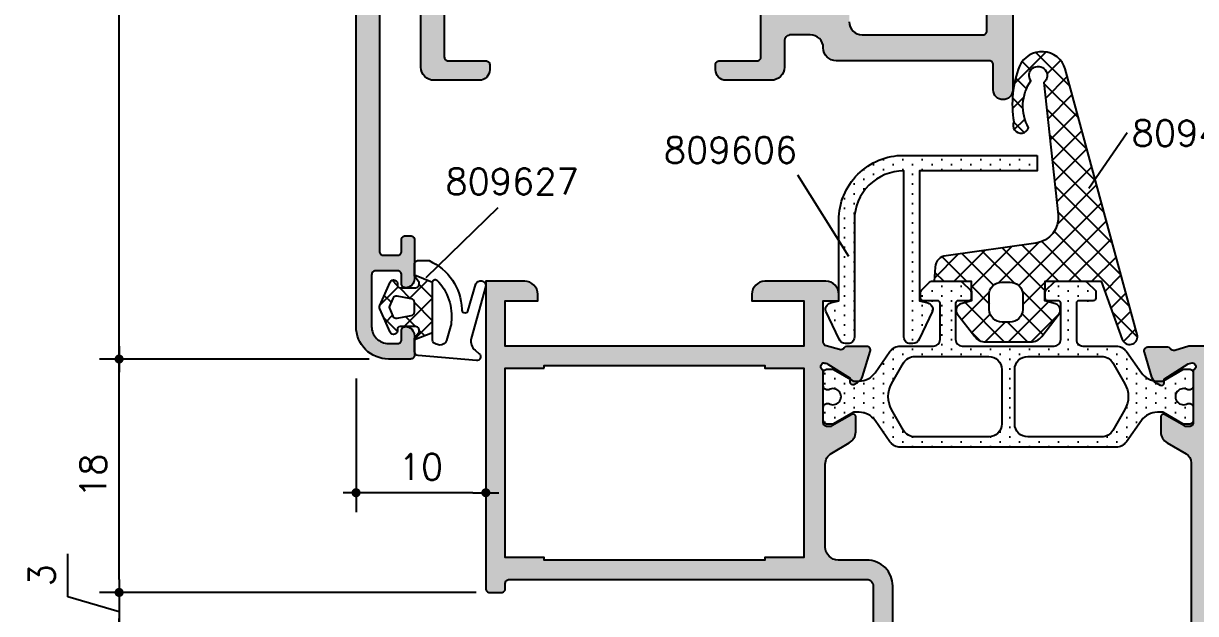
# Model space of a CAD drawing. Extents: x 0 to 4131, y -1600 to 527.
# Drawn here: x 761 to 851.3, y -519.4 to -473.9 of the extents above; entities that cross this region are included whole.
import ezdxf

# ---------------------------------------------------------------- set-up
doc = ezdxf.new("R2010")
doc.units = 0
doc.header["$LTSCALE"] = 7.5
doc.header["$MEASUREMENT"] = 0
doc.layers.get('0').update_dxf_attribs({"linetype": 'CONTINUOUS'})
doc.layers.get('DEFPOINTS').update_dxf_attribs({"linetype": 'CONTINUOUS'})
for name, color, linetype in [('FILL', 8, 'CONTINUOUS'), ('GOMMA', 3, 'CONTINUOUS'), ('GROSSA', 4, 'CONTINUOUS'), ('QUOTE', 254, 'CONTINUOUS')]:
    doc.layers.add(name, color=color, linetype=linetype)
doc.styles.get("Standard").update_dxf_attribs({"font": 'romans.shx'})
doc.dimstyles.new('SCALA_1-1$0', dxfattribs={"dimtxt": 2, "dimasz": 1, "dimexe": 1.5, "dimexo": 1.5, "dimgap": 1, "dimtad": 3, "dimdsep": 46, "dimtxsty": 'Standard', "dimblk1": 'PUNTO', "dimblk2": 'PUNTO', "dimsah": 1, "dimcen": 0.09, "dimclrt": 2, "dimadec": 0, "dimazin": 0, "dimtfac": 0.7, "dimtmove": 0, "dimatfit": 3, "dimldrblk": 'PUNTO', "dimfxl": 1, "dimtolj": 2, "dimarcsym": 0})
pattern_1 = [(45, (690, -640), (-0.8838835, 0.8838835), []), (135, (690, -640), (-0.8838835, -0.8838835), [])]
pattern_2 = [(90, (690, -640), (-0.75, 0.375), [0, -0.75])]

# ---------------------------------------------------------------- blocks, each defined once
blk = doc.blocks.new('PUNTO')
blk.add_line((-1, 0), (1, 0))
at = {"const_width": 0.35}
blk.add_lwpolyline([(-0.175, 0, 1), (0.175, 0, 1)], format="xyb", close=True, dxfattribs=at)
blk = doc.blocks.new('*D310')
at = {"layer": 'DEFPOINTS', "color": 0, "transparency": 16777216}
for p in [(797.371, -517.751), (768.366, -520.751), (768.366, -520.751)]:
    blk.add_point(p, dxfattribs=at)
at = {"layer": 'QUOTE', "color": 0, "lineweight": -2, "transparency": 16777216}
for p, q in [((764.417, -518.095), (764.417, -514.762)), ((768.366, -516.751), (768.366, -515.751)), ((768.366, -519.251), (764.417, -518.095)), ((795.871, -517.751), (766.866, -517.751)), ((768.366, -517.751), (768.366, -520.751)), ((768.366, -517.751), (768.366, -520.751)), ((768.366, -521.751), (768.366, -522.751))]:
    blk.add_line(p, q, dxfattribs=at)
for p, rotation in [((768.366, -517.751), 270), ((768.366, -520.751), 90)]:
    blk.add_blockref('PUNTO', p, dxfattribs=dict(at, rotation=rotation))
at = {"layer": 'QUOTE', "color": 2, "transparency": 16777216, "insert": (762.417, -516.428), "char_height": 2, "attachment_point": 5, "rotation": 90}
blk.add_mtext('\\A2;3', dxfattribs=at)
blk = doc.blocks.new('*D311')
at = {"layer": 'DEFPOINTS', "color": 0, "transparency": 16777216}
for p in [(786.624, -442.751), (751.293, -520.751), (751.293, -520.751)]:
    blk.add_point(p, dxfattribs=at)
at = {"layer": 'QUOTE', "color": 0, "lineweight": -2, "transparency": 16777216}
for p, q in [((785.124, -442.751), (749.793, -442.751)), ((751.293, -443.751), (751.293, -519.751))]:
    blk.add_line(p, q, dxfattribs=at)
for p, rotation in [((751.293, -442.751), 90), ((751.293, -520.751), 270)]:
    blk.add_blockref('PUNTO', p, dxfattribs=dict(at, rotation=rotation))
at = {"layer": 'QUOTE', "color": 2, "transparency": 16777216, "insert": (749.293, -481.751), "char_height": 2, "attachment_point": 5, "rotation": 90}
blk.add_mtext('\\A2;78', dxfattribs=at)
blk = doc.blocks.new('*D312')
at = {"layer": 'DEFPOINTS', "color": 0, "transparency": 16777216}
for p in [(768.366, -499.751), (789.122, -499.751), (796.921, -517.751)]:
    blk.add_point(p, dxfattribs=at)
at = {"layer": 'QUOTE', "color": 0, "lineweight": -2, "transparency": 16777216}
for p, q in [((787.622, -499.751), (766.866, -499.751)), ((768.366, -516.751), (768.366, -500.751)), ((795.421, -517.751), (766.866, -517.751))]:
    blk.add_line(p, q, dxfattribs=at)
for p, rotation in [((768.366, -499.751), 90), ((768.366, -517.751), 270)]:
    blk.add_blockref('PUNTO', p, dxfattribs=dict(at, rotation=rotation))
at = {"layer": 'QUOTE', "color": 2, "transparency": 16777216, "insert": (766.366, -508.751), "char_height": 2, "attachment_point": 5, "rotation": 90}
blk.add_mtext('\\A2;18', dxfattribs=at)
blk = doc.blocks.new('*D313')
at = {"layer": 'DEFPOINTS', "color": 0, "transparency": 16777216}
for p in [(786.622, -499.751), (786.622, -510.06), (796.621, -510.06)]:
    blk.add_point(p, dxfattribs=at)
at = {"layer": 'QUOTE', "color": 0, "lineweight": -2, "transparency": 16777216}
for p, q in [((786.622, -501.251), (786.622, -511.56)), ((795.621, -510.06), (787.622, -510.06))]:
    blk.add_line(p, q, dxfattribs=at)
at = {"layer": 'QUOTE', "color": 0, "lineweight": -2, "transparency": 16777216, "rotation": 180}
blk.add_blockref('PUNTO', (786.622, -510.06), dxfattribs=at)
at = {"layer": 'QUOTE', "color": 0, "lineweight": -2, "transparency": 16777216}
blk.add_blockref('PUNTO', (796.621, -510.06), dxfattribs=at)
at = {"layer": 'QUOTE', "color": 2, "transparency": 16777216, "insert": (791.622, -508.06), "char_height": 2, "attachment_point": 5}
blk.add_mtext('\\A2;10', dxfattribs=at)
blk = doc.blocks.new('*D317')
at = {"layer": 'DEFPOINTS', "color": 0, "transparency": 16777216}
for p in [(768.366, -442.751), (786.624, -442.751), (768.366, -499.751)]:
    blk.add_point(p, dxfattribs=at)
at = {"layer": 'QUOTE', "color": 0, "lineweight": -2, "transparency": 16777216}
for p, q in [((785.124, -442.751), (766.866, -442.751)), ((768.366, -498.751), (768.366, -443.751))]:
    blk.add_line(p, q, dxfattribs=at)
for p, rotation in [((768.366, -442.751), 90), ((768.366, -499.751), 270)]:
    blk.add_blockref('PUNTO', p, dxfattribs=dict(at, rotation=rotation))
at = {"layer": 'QUOTE', "color": 2, "transparency": 16777216, "insert": (766.366, -471.251), "char_height": 2, "attachment_point": 5, "rotation": 90}
blk.add_mtext('\\A2;57', dxfattribs=at)

msp = doc.modelspace()

# ---------------------------------------------------------------- hatches: boundary and pattern name
at = {"layer": 'FILL'}
h = msp.add_hatch(color=253, dxfattribs=at)
edge = h.paths.add_edge_path(flags=16)
edge.add_arc((839.7188, -464.4532), 1, 90, 210, ccw=False)
edge.add_line((839.7188, -463.4532), (841.624, -463.4532))
edge.add_arc((841.624, -464.4532), 1, -30, 90, ccw=False)
edge.add_line((842.4901, -464.9532), (841.7982, -466.1515))
edge.add_arc((842.1446, -466.3515), 0.4, 150, 270)
edge.add_line((842.1446, -466.7515), (843.2216, -466.7515))
edge.add_arc((843.2216, -467.0515), 0.3, 0, 90, ccw=False)
edge.add_line((843.5216, -467.0515), (843.5216, -469.9876))
edge.add_arc((843.2216, -469.9876), 0.3, -90, 0, ccw=False)
edge.add_line((843.2216, -470.2876), (838.1212, -470.2876))
edge.add_arc((838.1212, -469.9876), 0.3, 180, 270, ccw=False)
edge.add_line((837.8212, -469.9876), (837.8212, -467.0515))
edge.add_arc((838.1212, -467.0515), 0.3, 90, 180, ccw=False)
edge.add_line((838.1212, -466.7515), (839.1982, -466.7515))
edge.add_arc((839.1982, -466.3515), 0.4, 270, 390)
edge.add_line((839.5446, -466.1515), (838.8528, -464.9532))
edge = h.paths.add_edge_path()
edge.add_line((837.2214, -472.0907), (837.2214, -478.9976))
edge.add_arc((836.4714, -478.9976), 0.75, -180, 0, ccw=False)
edge.add_line((835.7214, -478.9976), (835.7214, -477.0507))
edge.add_arc((835.4214, -477.0507), 0.3, 360, 450)
edge.add_line((835.4214, -476.7507), (823.6216, -476.7507))
edge.add_arc((823.6216, -475.7507), 1, 180, 270, ccw=False)
edge.add_arc((821.6216, -475.7507), 1, 0, 90)
edge.add_line((821.6216, -474.7507), (820.1216, -474.7507))
edge.add_arc((820.1216, -475.2507), 0.5, 90, 180)
edge.add_line((819.6216, -475.2507), (819.6216, -477.2507))
edge.add_arc((818.6216, -477.2507), 1, -90, 0, ccw=False)
edge.add_line((818.6216, -478.2507), (815.1216, -478.2507))
edge.add_arc((815.1216, -477.4507), 0.8, 180, 270, ccw=False)
edge.add_line((814.3216, -477.4507), (814.3216, -477.0507))
edge.add_arc((814.6216, -477.0507), 0.3, 90, 180, ccw=False)
edge.add_line((814.6216, -476.7507), (817.5216, -476.7507))
edge.add_arc((817.5216, -476.4507), 0.3, 270, 360)
edge.add_line((817.8216, -476.4507), (817.8216, -472.0507))
edge.add_arc((817.5216, -472.0507), 0.3, 0, 90)
edge.add_line((817.5216, -471.7507), (814.6216, -471.7507))
edge.add_arc((814.6216, -471.4507), 0.3, 180, 270, ccw=False)
edge.add_line((814.3216, -471.4507), (814.3216, -471.0507))
edge.add_arc((814.0216, -471.0507), 0.3, 0, 90)
edge.add_line((814.0216, -470.7507), (797.2216, -470.7507))
edge.add_arc((797.2216, -471.0507), 0.3, 90, 180)
edge.add_line((796.9216, -471.0507), (796.9216, -471.4507))
edge.add_arc((796.6216, -471.4507), 0.3, -90, 0, ccw=False)
edge.add_line((796.6216, -471.7507), (793.7216, -471.7507))
edge.add_arc((793.7216, -472.0507), 0.3, 90, 180)
edge.add_line((793.4216, -472.0507), (793.4216, -476.4507))
edge.add_arc((793.7216, -476.4507), 0.3, 180, 270)
edge.add_line((793.7216, -476.7507), (796.6216, -476.7507))
edge.add_arc((796.6216, -477.0507), 0.3, 0, 90, ccw=False)
edge.add_line((796.9216, -477.0507), (796.9216, -477.4507))
edge.add_arc((796.1216, -477.4507), 0.8, -90, 0, ccw=False)
edge.add_line((796.1216, -478.2507), (792.6216, -478.2507))
edge.add_arc((792.6216, -477.2507), 1, 180, 270, ccw=False)
edge.add_line((791.6216, -477.2507), (791.6216, -472.0507))
edge.add_arc((791.3216, -472.0507), 0.3, 360, 450)
edge.add_line((791.3216, -471.7507), (788.7216, -471.7507))
edge.add_arc((788.7216, -472.0507), 0.3, 90, 180)
edge.add_line((788.4216, -472.0507), (788.4216, -491.4507))
edge.add_arc((788.7216, -491.4507), 0.3, 180, 270)
edge.add_line((788.7216, -491.7507), (789.8216, -491.7507))
edge.add_arc((789.8216, -491.4507), 0.3, 270, 360)
edge.add_line((790.1216, -491.4507), (790.1216, -490.5507))
edge.add_arc((790.4216, -490.5507), 0.3, 90, 180, ccw=False)
edge.add_line((790.4216, -490.2507), (790.8216, -490.2507))
edge.add_arc((790.8216, -490.5507), 0.3, 0, 90, ccw=False)
edge.add_line((791.1216, -490.5507), (791.1216, -491.7507))
edge.add_line((791.1216, -491.7507), (791.1216, -493.5507))
edge.add_arc((790.4216, -493.5507), 0.7, -90, 0, ccw=False)
edge.add_arc((790.4216, -493.9507), 0.3, 180, 270, ccw=False)
edge.add_line((790.1216, -493.9507), (790.1216, -493.2507))
edge.add_arc((789.8216, -493.2507), 0.3, 360, 450)
edge.add_line((789.8216, -492.9507), (788.1216, -492.9507))
edge.add_arc((788.1216, -493.2507), 0.3, 90, 180)
edge.add_line((787.8216, -493.2507), (787.8216, -497.2507))
edge.add_arc((789.1216, -497.2507), 1.3, 180, 270)
edge.add_line((789.1216, -498.5507), (789.8216, -498.5507))
edge.add_arc((789.8216, -498.2507), 0.3, 270, 360)
edge.add_line((790.1216, -498.2507), (790.1216, -497.5507))
edge.add_arc((790.4216, -497.5507), 0.3, 90, 180, ccw=False)
edge.add_arc((790.4216, -497.9507), 0.7, 0, 90, ccw=False)
edge.add_line((791.1216, -497.9507), (791.1216, -499.4507))
edge.add_arc((790.8216, -499.4507), 0.3, -90, 0, ccw=False)
edge.add_line((790.8216, -499.7507), (789.1216, -499.7507))
edge.add_arc((789.1216, -497.2507), 2.5, 180, 270, ccw=False)
edge.add_line((786.6216, -497.2507), (786.6216, -450.7507))
edge.add_arc((794.6216, -450.7507), 8, 90, 180, ccw=False)
edge.add_line((794.6216, -442.7507), (820.467, -442.7507))
edge.add_arc((820.467, -443.0507), 0.3, 0, 90, ccw=False)
edge.add_line((820.767, -443.0507), (820.767, -443.9507))
edge.add_arc((821.067, -443.9507), 0.3, 180, 270)
edge.add_line((821.067, -444.2507), (822.9216, -444.2507))
edge.add_arc((822.9216, -444.7507), 0.5, 0, 90, ccw=False)
edge.add_line((823.4216, -444.7507), (823.4216, -446.4507))
edge.add_arc((823.1216, -446.4507), 0.3, -90, 0, ccw=False)
edge.add_line((823.1216, -446.7507), (821.9216, -446.7507))
edge.add_arc((821.9216, -447.0507), 0.3, 90, 180)
edge.add_line((821.6216, -447.0507), (821.6216, -447.7473))
edge.add_line((821.6216, -447.7473), (824.5939, -454.1724))
edge.add_arc((824.3216, -454.2984), 0.3, 0, 24.825215, ccw=False)
edge.add_line((824.6216, -454.2984), (824.6216, -473.7507))
edge.add_arc((825.6216, -473.7507), 1, 180, 270)
edge.add_line((825.6216, -474.7507), (834.9214, -474.7507))
edge.add_arc((834.9214, -474.4507), 0.3, 270, 360)
edge.add_line((835.2214, -474.4507), (835.2214, -471.5664))
edge.add_arc((835.5214, -471.5664), 0.3, 138.654278, 180, ccw=False)
edge.add_line((835.2962, -471.3682), (836.4167, -469.4881))
edge.add_line((836.4167, -469.4881), (836.4167, -459.4919))
edge.add_arc((836.9167, -459.4919), 0.5, 90, 180, ccw=False)
edge.add_line((836.9167, -458.9919), (838.2212, -458.9919))
edge.add_arc((838.2212, -459.6919), 0.7, 0, 90, ccw=False)
edge.add_arc((838.6212, -459.6919), 0.3, -90, 0, ccw=False)
edge.add_line((838.6212, -459.9919), (838.2212, -459.9919))
edge.add_arc((838.2212, -460.2919), 0.3, 90, 180)
edge.add_line((837.9212, -460.2919), (837.9212, -461.5963))
edge.add_arc((838.4212, -461.5963), 0.5, 180, 270)
edge.add_line((838.4212, -462.0963), (842.9216, -462.0963))
edge.add_arc((842.9216, -461.5963), 0.5, 270, 360)
edge.add_line((843.4216, -461.5963), (843.4216, -460.2919))
edge.add_arc((843.1216, -460.2919), 0.3, 360, 450)
edge.add_line((843.1216, -459.9919), (842.7242, -459.9919))
edge.add_arc((842.7242, -459.6919), 0.3, 180, 270, ccw=False)
edge.add_arc((843.1242, -459.6919), 0.7, 90, 180, ccw=False)
edge.add_line((843.1242, -458.9919), (844.4216, -458.9919))
edge.add_arc((844.4216, -459.4919), 0.5, 0, 90, ccw=False)
edge.add_line((844.9216, -459.4919), (844.9216, -472.4907))
edge.add_arc((844.6216, -472.4907), 0.3, -90, 0, ccw=False)
edge.add_line((844.6216, -472.7907), (844.2216, -472.7907))
edge.add_arc((844.2216, -472.4907), 0.3, 180, 270, ccw=False)
edge.add_line((843.9216, -472.4907), (843.9216, -472.0907))
edge.add_arc((843.6216, -472.0907), 0.3, 360, 450)
edge.add_line((843.6216, -471.7907), (840.9698, -471.7907))
edge.add_line((840.9698, -471.7907), (840.6714, -471.4907))
edge.add_line((840.6714, -471.4907), (840.373, -471.7907))
edge.add_line((840.373, -471.7907), (837.5214, -471.7907))
edge.add_arc((837.5214, -472.0907), 0.3, 90, 180)
edge = h.paths.add_edge_path(flags=16)
edge.add_arc((788.7216, -452.5507), 0.3, 180, 270, ccw=False)
edge.add_line((788.4216, -452.5507), (788.4216, -450.7507))
edge.add_arc((794.6216, -450.7507), 6.2, 90, 180, ccw=False)
edge.add_line((794.6216, -444.5507), (818.667, -444.5507))
edge.add_arc((818.667, -444.8507), 0.3, 0, 90, ccw=False)
edge.add_line((818.967, -444.8507), (818.967, -446.2299))
edge.add_arc((819.267, -446.2299), 0.3, 180, 204.825215)
edge.add_line((818.9947, -446.3559), (821.8022, -452.4248))
edge.add_arc((821.5299, -452.5507), 0.3, -90, 24.825215, ccw=False)
edge.add_line((821.5299, -452.8507), (820.6216, -452.8507))
edge.add_arc((820.6216, -453.1507), 0.3, 90, 180)
edge.add_line((820.3216, -453.1507), (820.3216, -454.0507))
edge.add_arc((820.6216, -454.0507), 0.3, 180, 270)
edge.add_line((820.6216, -454.3507), (822.5216, -454.3507))
edge.add_arc((822.5216, -454.6507), 0.3, 0, 90, ccw=False)
edge.add_line((822.8216, -454.6507), (822.8216, -471.2507))
edge.add_arc((821.8216, -471.2507), 1, -90, 0, ccw=False)
edge.add_line((821.8216, -472.2507), (820.3216, -472.2507))
edge.add_arc((820.3216, -471.7507), 0.5, 180, 270, ccw=False)
edge.add_line((819.8216, -471.7507), (819.8216, -470.4507))
edge.add_arc((819.3216, -470.4507), 0.5, 360, 450)
edge.add_line((819.3216, -469.9507), (817.5722, -469.9507))
edge.add_arc((817.5722, -469.6507), 0.3, 210, 270, ccw=False)
edge.add_line((817.3124, -469.8007), (816.9082, -469.1007))
edge.add_arc((816.6484, -469.2507), 0.3, 30, 90)
edge.add_line((816.6484, -468.9507), (795.5948, -468.9507))
edge.add_arc((795.5948, -469.2507), 0.3, 90, 150)
edge.add_line((795.335, -469.1007), (794.9309, -469.8007))
edge.add_arc((794.6711, -469.6507), 0.3, 270, 330, ccw=False)
edge.add_line((794.6711, -469.9507), (790.6725, -469.9507))
edge.add_arc((790.6725, -469.6507), 0.3, 210, 270, ccw=False)
edge.add_line((790.4127, -469.8007), (790.0085, -469.1007))
edge.add_arc((789.7487, -469.2507), 0.3, 30, 90)
edge.add_line((789.7487, -468.9507), (788.7216, -468.9507))
edge.add_arc((788.7216, -468.6507), 0.3, 180, 270, ccw=False)
edge.add_line((788.4216, -468.6507), (788.4216, -454.6507))
edge.add_arc((788.7216, -454.6507), 0.3, 90, 180, ccw=False)
edge.add_line((788.7216, -454.3507), (790.6216, -454.3507))
edge.add_arc((790.6216, -454.0507), 0.3, 270, 360)
edge.add_line((790.9216, -454.0507), (790.9216, -453.1507))
edge.add_arc((790.6216, -453.1507), 0.3, 0, 90)
edge.add_line((790.6216, -452.8507), (788.7216, -452.8507))
h = msp.add_hatch(color=253, dxfattribs=at)
h.paths.add_polyline_path([(863.1216, -469.0507, 0.4142136), (862.8216, -468.7507), (858.9216, -468.7507, 0.4142136), (858.6216, -469.0507), (858.6216, -470.5507, 0.4142136), (859.3216, -471.2507, 0.4142136), (859.6216, -470.9507), (859.6216, -470.2507, -0.4142136), (859.9216, -469.9507), (861.1216, -469.9507, -0.4142136), (861.8216, -470.6507), (861.8216, -476.8507, -0.4142136), (861.1216, -477.5507), (859.9216, -477.5507, -0.4142136), (859.6216, -477.2507), (859.6216, -476.5507, 0.4142136), (859.3216, -476.2507, 0.4142136), (858.6216, -476.9507), (858.6216, -479.9507, 0.4142136), (858.9216, -480.2507), (859.3216, -480.2507, 0.4142136), (859.6216, -479.9507), (859.6216, -479.0507, -0.4142136), (859.9216, -478.7507), (861.3216, -478.7507, -0.4142136), (861.6216, -479.0507), (861.6216, -492.2507), (861.367, -497.7966, -0.4008391), (860.3681, -498.7507), (859.6219, -498.7507), (859.6219, -500.1507), (861.3216, -500.1507, -0.4142136), (861.6216, -500.4507), (861.6216, -513.5507, -0.4142136), (861.3216, -513.8507), (859.6219, -513.8507), (859.6219, -515.2507), (861.3216, -515.2507, -0.4142136), (861.6216, -515.5507), (861.6216, -517.4507, 0.4142136), (861.9216, -517.7507), (862.8216, -517.7507, 0.4142136), (863.1216, -517.4507)])
h.paths.add_polyline_path([(854.6219, -498.7507), (850.7848, -498.7507), (849.6979, -499.083, -0.352985), (849.3484, -498.9426, 0.271549), (849.1739, -498.8403), (847.6241, -498.8403, 0.5040415), (847.3372, -499.228), (847.9223, -501.142, 0.1989124), (848.3118, -501.6144), (848.5918, -501.7633, 0.5773503), (848.8856, -501.5797), (848.8755, -501.2912), (850.7474, -500.1215), (851.0343, -500.0338, -0.8247583), (851.1214, -500.6164), (851.1214, -504.6507, -0.4142136), (850.8214, -504.9507), (850.6018, -504.9507, -0.1316525), (850.4518, -504.9105), (848.9214, -504.0269, 0.5773503), (848.6214, -504.2002), (848.6214, -505.3549, 0.2679492), (849.1214, -506.2209), (850.5711, -507.0579, -0.2679492), (850.9711, -507.7507), (850.9711, -524.2598, -0.2679492), (850.4711, -525.1258), (848.4711, -526.2805, 0.2679492), (847.9711, -527.1466), (847.9711, -528.3013, 0.5773503), (848.2711, -528.4745), (849.8015, -527.5909, -0.1316525), (849.9515, -527.5507), (850.1711, -527.5507, -0.4142136), (850.4711, -527.8507), (850.4711, -531.885, -0.7071068), (850.4711, -532.4507), (850.4328, -532.4507, -0.1423287), (850.1113, -532.3573), (848.4032, -531.2732), (848.4153, -530.9848, 0.5773503), (848.1229, -530.7992), (847.8418, -530.9461, 0.1989124), (847.449, -531.4158), (846.847, -533.3365, 0.5062416), (847.1333, -533.7262), (848.6872, -533.7262, 0.2677884), (848.8597, -533.6251, -0.352985), (849.2101, -533.4872), (850.2099, -533.7507), (851.9711, -533.7507, 0.4142136), (852.4711, -533.2507), (852.4711, -515.7507, -0.4142136), (852.9711, -515.2507), (854.6219, -515.2507), (854.6219, -513.8507), (852.9221, -513.8507, -0.4142136), (852.6221, -513.5507), (852.6221, -500.4507, -0.4142136), (852.9221, -500.1507), (854.6219, -500.1507)])
h.paths.add_polyline_path([(826.2455, -499.1649, 0.5062416), (825.9592, -498.7752), (824.4053, -498.7752, 0.2677884), (824.2328, -498.8763, -0.352985), (823.8824, -499.0142), (822.8449, -498.7408, -0.3405911), (822.6214, -498.4507), (822.6214, -495.2507), (823.8214, -495.2507), (823.8214, -494.7507, 0.4142136), (822.8214, -493.7507), (818.1214, -493.7507, 0.4142136), (817.1214, -494.7507), (817.1214, -495.2507), (821.1214, -495.2507), (821.1214, -498.7507), (798.1214, -498.7507), (798.1214, -495.2507), (800.6214, -495.2507), (800.6214, -494.7507, 0.4142136), (799.6214, -493.7507), (796.6214, -493.7507), (796.6214, -517.4507, 0.4142136), (796.9214, -517.7507), (797.8214, -517.7507, 0.4142136), (798.1214, -517.4507), (798.1214, -517.0507, -0.4142136), (798.4214, -516.7507), (825.9711, -516.7507, -0.4142136), (826.4711, -517.2507), (826.4711, -533.2507, 0.4142136), (826.9711, -533.7507), (828.7323, -533.7507), (829.7321, -533.4872, -0.352985), (830.0826, -533.6251, 0.2677884), (830.255, -533.7262), (831.8089, -533.7262, 0.5062416), (832.0952, -533.3365), (831.4932, -531.4158, 0.1989124), (831.1005, -530.9461), (830.8194, -530.7992, 0.5773503), (830.5269, -530.9848), (830.539, -531.2732), (828.8309, -532.3573, -0.1423287), (828.5094, -532.4507), (828.4711, -532.4507, -0.7071068), (828.4711, -531.885), (828.4711, -527.8507, -0.4142136), (828.7711, -527.5507), (828.9907, -527.5507, -0.1316525), (829.1407, -527.5909), (830.6711, -528.4745, 0.5773503), (830.9711, -528.3013), (830.9711, -527.1466, 0.2679492), (830.4711, -526.2805), (828.4711, -525.1258, -0.2679492), (827.9711, -524.2598), (827.9711, -517.2507, 0.4142136), (825.9711, -515.2507), (823.7716, -515.2507, -0.4142136), (822.7716, -514.2507), (822.7716, -507.8662, -0.2679492), (823.2716, -507.0002), (824.6214, -506.2209, 0.2679492), (825.1214, -505.3549), (825.1214, -504.2002, 0.5773503), (824.8214, -504.0269), (823.291, -504.9105, -0.1316525), (823.141, -504.9507), (822.9214, -504.9507, -0.4142136), (822.6214, -504.6507), (822.6214, -500.6164, -0.7071068), (822.6214, -500.0507), (822.6597, -500.0507, -0.1423287), (822.9812, -500.1441), (824.6893, -501.2282), (824.6772, -501.5166, 0.5773503), (824.9697, -501.7022), (825.2507, -501.5553, 0.1989124), (825.6435, -501.0856)])
h.paths.add_polyline_path([(821.1214, -500.4507), (821.1214, -515.0507), (818.1214, -515.0507), (818.1214, -515.2507), (801.1214, -515.2507), (801.1214, -515.0507), (798.1214, -515.0507), (798.1214, -500.4507), (801.1214, -500.4507), (801.1214, -500.2507), (818.1214, -500.2507), (818.1214, -500.4507)], flags=16)
h = msp.add_hatch(dxfattribs=at)
h.set_pattern_fill('ANSI37', color=137, scale=10, style=0)
h.set_pattern_definition(pattern_1)
h.paths.add_polyline_path([(841.2678, -477.3809, 0.6965847), (837.7406, -477.1694, 0.134457), (837.2973, -481.4466, 1.0522759), (838.443, -481.9132, -0.2877942), (838.6175, -478.2963, -2.3483872), (839.6158, -478.4192), (840.7136, -488.619, -0.4049329), (839.0021, -490.8137), (831.9952, -491.794, 0.3440726), (831.2346, -492.6583), (831.1786, -493.7507), (834.0256, -493.7507), (834.045, -495.2507), (833.2034, -495.5057, 0.503103), (832.945, -496.2659), (834.3582, -498.0892, 0.2215959), (835.1295, -498.4341), (836.4546, -498.4134), (837.2882, -498.4134), (838.6133, -498.4341, 0.2215959), (839.3846, -498.0892), (840.7978, -496.2659, 0.503103), (840.5394, -495.5057), (839.7786, -495.2752), (839.6974, -495.2752), (839.7213, -493.7509), (844.0244, -493.7509), (845.6638, -498.235, 0.8970506), (846.822, -497.949)])
h.paths.add_polyline_path([(838.0272, -494.8304), (838.01, -495.9257, -0.4096429), (837.0102, -496.91), (836.4322, -496.91, -0.4096429), (835.4323, -495.9257), (835.4152, -494.8304, -0.4187991), (836.4151, -493.8147), (837.0273, -493.8147, -0.4187991)], flags=16)
h = msp.add_hatch(dxfattribs=at)
h.set_pattern_fill('DOTS', color=2, scale=12, angle=90, style=0)
h.set_pattern_definition(pattern_2)
h.paths.add_polyline_path([(839.1004, -484.0408), (828.8214, -484.0408, 0.4142136), (823.8214, -489.0408), (823.8214, -495.2507), (823.1713, -495.4249, 0.4296596), (822.8251, -496.0624), (823.8506, -498.2176, 0.3248958), (824.3261, -498.5631), (824.5214, -498.5631, 0.4142136), (825.0214, -498.0631), (825.0214, -489.0408, -0.4142136), (828.8214, -485.2408), (828.8367, -485.2408), (828.8367, -498.0631, 0.4142136), (829.3367, -498.5631), (829.532, -498.5631, 0.3248958), (830.0075, -498.2176), (831.033, -496.0624, 0.4296596), (830.6869, -495.4249), (830.0367, -495.2507), (830.0367, -485.2408), (839.1004, -485.2408)])
h = msp.add_hatch(dxfattribs=at)
h.set_pattern_fill('ANSI37', color=137, scale=10, style=0)
h.set_pattern_definition(pattern_1)
h.paths.add_polyline_path([(791.4366, -497.7307), (791.1816, -498.0707, 0.1622777), (791.1216, -498.2507), (792.5216, -497.6907), (792.5216, -493.825, -0.0176797), (792.5221, -493.8109), (791.1216, -493.2507, 0.1622777), (791.1816, -493.4307), (791.4366, -493.7707, -0.618034), (791.1966, -494.2507), (790.0115, -494.2507, -0.4744979), (789.8156, -494.0107, 0.8970324), (789.2475, -493.8289), (788.4474, -495.6289, 0.2122321), (788.4474, -495.8726), (789.2475, -497.6726, 0.8970324), (789.8156, -497.4907, -0.4744979), (790.0115, -497.2507), (791.1966, -497.2507, -0.618034)])
h.paths.add_polyline_path([(790.8789, -496.3942), (789.7937, -496.6051, -0.3493898), (789.4624, -496.4325), (789.1954, -495.8319, -0.2122321), (789.1954, -495.6695), (789.4624, -495.0689, -0.3493898), (789.7937, -494.8963), (790.8789, -495.1072, -0.3590367), (791.1216, -495.4017), (791.1216, -496.0997, -0.3590367)], flags=16)
h = msp.add_hatch(dxfattribs=at)
h.set_pattern_fill('DOTS', color=2, scale=12, angle=90, style=0)
h.set_pattern_definition(pattern_2)
edge = h.paths.add_edge_path()
edge.add_arc((831.1214, -498.2507), 0.5, 270, 360)
edge.add_line((831.6214, -498.2507), (831.6214, -495.4507))
edge.add_arc((831.4214, -495.4507), 0.2, 0, 90)
edge.add_line((831.4214, -495.2507), (830.3214, -495.2507))
edge.add_arc((830.3214, -495.0507), 0.2, 180, 270, ccw=False)
edge.add_line((830.1214, -495.0507), (830.1214, -494.5836))
edge.add_arc((830.3214, -494.5836), 0.2, 135, 180, ccw=False)
edge.add_line((830.18, -494.4421), (830.8128, -493.8093))
edge.add_arc((830.9542, -493.9507), 0.2, 90, 135, ccw=False)
edge.add_line((830.9542, -493.7507), (833.1886, -493.7507))
edge.add_arc((833.1886, -493.9507), 0.2, 45, 90, ccw=False)
edge.add_line((833.33, -493.8093), (833.9628, -494.4421))
edge.add_arc((833.8214, -494.5836), 0.2, 0, 45, ccw=False)
edge.add_line((834.0214, -494.5836), (834.0214, -495.0507))
edge.add_arc((833.8214, -495.0507), 0.2, -90, 0, ccw=False)
edge.add_line((833.8214, -495.2507), (833.0214, -495.2507))
edge.add_arc((833.0214, -495.4507), 0.2, 90, 180)
edge.add_line((832.8214, -495.4507), (832.8214, -498.2507))
edge.add_arc((833.3214, -498.2507), 0.5, 180, 270)
edge.add_line((833.3214, -498.7507), (840.4214, -498.7507))
edge.add_arc((840.4214, -498.2507), 0.5, 270, 360)
edge.add_line((840.9214, -498.2507), (840.9214, -495.4507))
edge.add_arc((840.7214, -495.4507), 0.2, 360, 450)
edge.add_line((840.7214, -495.2507), (839.9214, -495.2507))
edge.add_arc((839.9214, -495.0507), 0.2, 180, 270, ccw=False)
edge.add_line((839.7214, -495.0507), (839.7214, -494.5836))
edge.add_arc((839.9214, -494.5836), 0.2, 135, 180, ccw=False)
edge.add_line((839.78, -494.4421), (840.4128, -493.8093))
edge.add_arc((840.5542, -493.9507), 0.2, 90, 135, ccw=False)
edge.add_line((840.5542, -493.7507), (842.7886, -493.7507))
edge.add_arc((842.7886, -493.9507), 0.2, 45, 90, ccw=False)
edge.add_line((842.93, -493.8093), (843.6214, -494.5007))
edge.add_line((843.6214, -494.5007), (843.6214, -495.0507))
edge.add_arc((843.4214, -495.0507), 0.2, 270, 360, ccw=False)
edge.add_line((843.4214, -495.2507), (842.3214, -495.2507))
edge.add_arc((842.3214, -495.4507), 0.2, 90, 180)
edge.add_line((842.1214, -495.4507), (842.1214, -498.2507))
edge.add_arc((842.6214, -498.2507), 0.5, 180, 270)
edge.add_line((842.6214, -498.7507), (845.1709, -498.7507))
edge.add_arc((845.1709, -499.7507), 1, 35.00001, 90, ccw=False)
edge.add_line((845.99, -499.1771), (847.1341, -500.8111))
edge.add_arc((848.3628, -499.9507), 1.5, 215.00001, 270)
edge.add_line((848.3628, -501.4507), (848.7257, -501.4507))
edge.add_arc((848.7257, -501.2507), 0.2, 270, 300.000488)
edge.add_line((848.8257, -501.4239), (850.335, -500.5525))
edge.add_arc((850.435, -500.7257), 0.2, 90, 120.000488, ccw=False)
edge.add_line((850.435, -500.5257), (850.8214, -500.5257))
edge.add_arc((850.8214, -500.8257), 0.3, 0, 90, ccw=False)
edge.add_line((851.1214, -500.8257), (851.1214, -501.8257))
edge.add_arc((850.8214, -501.8257), 0.3, 270, 360, ccw=False)
edge.add_line((850.8214, -502.1257), (850.7012, -502.1257))
edge.add_arc((850.3714, -502.6507), 0.62, 57.864126, 302.13855)
edge.add_line((850.7012, -503.1757), (850.8214, -503.1757))
edge.add_arc((850.8214, -503.4757), 0.3, -0.000306, 90, ccw=False)
edge.add_line((851.1214, -503.4757), (851.1214, -504.4757))
edge.add_arc((850.8214, -504.4757), 0.3, -89.998835, 0.001165, ccw=False)
edge.add_line((850.8214, -504.7757), (850.435, -504.7757))
edge.add_arc((850.435, -504.5758), 0.1999, 240.004401, 270.004608, ccw=False)
edge.add_line((850.335, -504.7489), (848.8257, -503.8775))
edge.add_arc((848.7257, -504.0507), 0.2, 59.997627, 89.997834)
edge.add_line((848.7257, -503.8507), (848.3628, -503.8507))
edge.add_arc((848.3628, -505.3507), 1.5, 90, 144.99999)
edge.add_line((847.1341, -504.4903), (845.99, -506.1243))
edge.add_arc((845.1709, -505.5507), 1, 270, 324.99999, ccw=False)
edge.add_line((845.1709, -506.5507), (828.5719, -506.5507))
edge.add_arc((828.5719, -505.5507), 1, 215.00001, 270, ccw=False)
edge.add_line((827.7528, -506.1243), (826.6087, -504.4903))
edge.add_arc((825.3799, -505.3507), 1.5, 35.00001, 90)
edge.add_line((825.3799, -503.8507), (825.0171, -503.8507))
edge.add_arc((825.0171, -504.0507), 0.2, 89.99997, 119.999916)
edge.add_line((824.9171, -503.8775), (823.4077, -504.7489))
edge.add_arc((823.3078, -504.5758), 0.1999, 269.995523, 299.995468, ccw=False)
edge.add_line((823.3078, -504.7757), (822.9214, -504.7757))
edge.add_arc((822.9214, -504.4757), 0.3, 180.001738, 270.001738, ccw=False)
edge.add_line((822.6214, -504.4757), (822.6214, -503.4757))
edge.add_arc((822.9214, -503.4757), 0.3, 90.000306, 180.000306, ccw=False)
edge.add_line((822.9214, -503.1757), (823.0416, -503.1757))
edge.add_arc((823.3714, -502.6507), 0.62, 237.86145, 482.135874)
edge.add_line((823.0416, -502.1257), (822.9214, -502.1257))
edge.add_arc((822.9214, -501.8257), 0.3, 180, 270, ccw=False)
edge.add_line((822.6214, -501.8257), (822.6214, -500.8257))
edge.add_arc((822.9214, -500.8257), 0.3, 90, 180, ccw=False)
edge.add_line((822.9214, -500.5257), (823.3078, -500.5257))
edge.add_arc((823.3078, -500.7257), 0.2, 60.000014, 90, ccw=False)
edge.add_line((823.4078, -500.5525), (824.9171, -501.4239))
edge.add_arc((825.0171, -501.2507), 0.2, 240.000014, 270)
edge.add_line((825.0171, -501.4507), (825.3799, -501.4507))
edge.add_arc((825.3799, -499.9507), 1.5, 270, 324.99999)
edge.add_line((826.6087, -500.8111), (827.7528, -499.1771))
edge.add_arc((828.5719, -499.7507), 1, 90, 144.99999, ccw=False)
edge.add_line((828.5719, -498.7507), (831.1214, -498.7507))
edge.add_line((831.1214, -498.7507), (831.1214, -498.7507))
edge = h.paths.add_edge_path(flags=16)
edge.add_line((838.3714, -499.5507), (844.0636, -499.5507))
edge.add_arc((844.0636, -500.5507), 1, 30.000327, 90, ccw=False)
edge.add_line((844.9297, -500.0507), (845.8534, -501.6507))
edge.add_arc((844.1214, -502.6507), 2, -30.000158, 30.000327, ccw=False)
edge.add_line((845.8534, -503.6507), (844.9297, -505.2507))
edge.add_arc((844.0636, -504.7507), 1, 270, 329.999842, ccw=False)
edge.add_line((844.0636, -505.7507), (838.3714, -505.7507))
edge.add_arc((838.3714, -504.7507), 1, 180, 270, ccw=False)
edge.add_line((837.3714, -504.7507), (837.3714, -500.5507))
edge.add_arc((838.3714, -500.5507), 1, 90, 180, ccw=False)
edge = h.paths.add_edge_path(flags=16)
edge.add_arc((829.6214, -502.6507), 2, 149.999955, 210.000209, ccw=False)
edge.add_line((827.8893, -501.6507), (828.8131, -500.0507))
edge.add_arc((829.6791, -500.5507), 1, 90, 149.999955, ccw=False)
edge.add_line((829.6791, -499.5507), (835.3714, -499.5507))
edge.add_arc((835.3714, -500.5507), 1, 0, 90, ccw=False)
edge.add_line((836.3714, -500.5507), (836.3714, -504.7507))
edge.add_arc((835.3714, -504.7507), 1, -90, 0, ccw=False)
edge.add_line((835.3714, -505.7507), (829.6791, -505.7507))
edge.add_arc((829.6791, -504.7507), 1, 210.000209, 270, ccw=False)
edge.add_line((828.8131, -505.2507), (827.8893, -503.6507))

# ---------------------------------------------------------------- linework, layer by layer
at = {"layer": 'FILL', "color": 137}
for p, q in [((791.1216, -493.2507), (792.5221, -493.8109)), ((791.1216, -498.2507), (792.5216, -497.6907))]:
    msp.add_line(p, q, dxfattribs=at)
at = {"layer": 'GOMMA'}
for points in [[(838.6133, -498.4341, 0.2505165), (839.4517, -498.0027), (840.7978, -496.2659, 0.5136193), (840.5234, -495.5008), (839.6978, -495.2507), (839.7213, -493.7509), (844.0244, -493.7509), (845.6638, -498.235, 0.8970506), (846.822, -497.949), (841.2678, -477.3809, 0.6965847), (837.7406, -477.1694, 0.134457), (837.2973, -481.4466, 1.0522759), (838.443, -481.9132, -0.2877942), (838.6175, -478.2963, -2.3483872), (839.6158, -478.4192), (840.7136, -488.619, -0.4049329), (839.0021, -490.8137), (832.083, -491.7817, 0.3708092), (831.2346, -492.6583), (831.1786, -493.7507), (834.0256, -493.7507), (834.045, -495.2507), (833.2194, -495.5008, 0.5136193), (832.945, -496.2659), (834.2911, -498.0027, 0.2505165), (835.1295, -498.4341), (836.4546, -498.4134), (837.2882, -498.4134)], [(839.1004, -484.0408), (839.1004, -485.2408), (830.0367, -485.2408), (830.0367, -495.2507), (830.6869, -495.4249, -0.4296596), (831.033, -496.0624), (830.0075, -498.2176, -0.3248958), (829.532, -498.5631), (829.3367, -498.5631, -0.4142136), (828.8367, -498.0631), (828.8367, -485.2408), (828.8214, -485.2408, 0.4142136), (825.0214, -489.0408), (825.0214, -498.0631, -0.4142136), (824.5214, -498.5631), (824.3261, -498.5631, -0.3248958), (823.8506, -498.2176), (822.8251, -496.0624, -0.4296596), (823.1713, -495.4249), (823.8214, -495.2507), (823.8214, -489.0408, -0.4142136), (828.8214, -484.0408)], [(796.6214, -494.1129), (795.4977, -498.169, 0.2850382), (795.7938, -499.0706), (796.1145, -499.3397, -0.7332303), (795.8955, -499.8684), (791.3955, -499.4747, -0.3888787), (791.1216, -499.1758), (791.1216, -498.2507, -0.1622777), (791.1816, -498.0707), (791.4366, -497.7307, 0.618034), (791.1966, -497.2507), (790.0115, -497.2507, 0.4744979), (789.8156, -497.4907, -0.8970324), (789.2475, -497.6726), (788.4474, -495.8726, -0.2122321), (788.4474, -495.6289), (789.2475, -493.8289, -0.8970324), (789.8156, -494.0107, 0.4744979), (790.0115, -494.2507), (791.1966, -494.2507, 0.618034), (791.4366, -493.7707), (791.1816, -493.4307, -0.1622777), (791.1216, -493.2507), (791.1216, -492.4507, -0.4142136), (791.4216, -492.1507), (792.1613, -492.1507, -0.0713918), (792.2456, -492.1628, -0.2872304), (794.7656, -495.8926, 0.8406308), (795.2329, -496.0591), (795.854, -493.9547, -0.814863)], [(792.7955, -498.5933, -0.3888787), (792.5216, -498.2945), (792.5216, -493.825, -0.6248002), (792.8447, -493.6674, -0.2323035), (793.9442, -496.9356, -0.0849275), (793.9085, -497.237), (793.5901, -498.3133, -0.3566807), (793.0671, -498.6696)], [(831.1214, -498.7507, 0.4142136), (831.6214, -498.2507), (831.6214, -495.4507, 0.4142136), (831.4214, -495.2507), (830.3214, -495.2507, -0.4142136), (830.1214, -495.0507), (830.1214, -494.5836, -0.1989124), (830.18, -494.4421), (830.8128, -493.8093, -0.1989124), (830.9542, -493.7507), (833.1886, -493.7507, -0.1989124), (833.33, -493.8093), (833.9628, -494.4421, -0.1989124), (834.0214, -494.5836), (834.0214, -495.0507, -0.4142136), (833.8214, -495.2507), (833.0214, -495.2507, 0.4142136), (832.8214, -495.4507), (832.8214, -498.2507, 0.4142136), (833.3214, -498.7507), (840.4214, -498.7507, 0.4142136), (840.9214, -498.2507), (840.9214, -495.4507, 0.4142136), (840.7214, -495.2507), (839.9214, -495.2507, -0.4142136), (839.7214, -495.0507), (839.7214, -494.5836, -0.1989124), (839.78, -494.4421), (840.4128, -493.8093, -0.1989124), (840.5542, -493.7507), (842.7886, -493.7507, -0.1989124), (842.93, -493.8093), (843.6214, -494.5007), (843.6214, -495.0507, -0.4142136), (843.4214, -495.2507), (842.3214, -495.2507, 0.4142136), (842.1214, -495.4507), (842.1214, -498.2507, 0.4142136), (842.6214, -498.7507), (845.1709, -498.7507, -0.2446984), (845.99, -499.1771), (847.1341, -500.8111, 0.2446984), (848.3628, -501.4507), (848.7257, -501.4507, 0.1316547), (848.8257, -501.4239), (850.335, -500.5525, -0.1316547), (850.435, -500.5257), (850.8214, -500.5257, -0.4142136), (851.1214, -500.8257), (851.1214, -501.8257, -0.4142136), (850.8214, -502.1257), (850.7012, -502.1257, 1.8091532), (850.7012, -503.1757), (850.8214, -503.1757, -0.4142151), (851.1214, -503.4757), (851.1214, -504.4757, -0.4142136), (850.8214, -504.7757), (850.435, -504.7757, -0.1316534), (850.335, -504.7489), (848.8257, -503.8775, 0.1316534), (848.7257, -503.8507), (848.3628, -503.8507, 0.2446984), (847.1341, -504.4903), (845.99, -506.1243, -0.2446984), (845.1709, -506.5507), (828.5719, -506.5507, -0.2446984), (827.7528, -506.1243), (826.6087, -504.4903, 0.2446984), (825.3799, -503.8507), (825.0171, -503.8507, 0.1316523), (824.9171, -503.8775), (823.4077, -504.7489, -0.1316523), (823.3078, -504.7757), (822.9214, -504.7757, -0.4142136), (822.6214, -504.4757), (822.6214, -503.4757, -0.4142136), (822.9214, -503.1757), (823.0416, -503.1757, 1.8091532), (823.0416, -502.1257), (822.9214, -502.1257, -0.4142136), (822.6214, -501.8257), (822.6214, -500.8257, -0.4142136), (822.9214, -500.5257), (823.3078, -500.5257, -0.1316524), (823.4078, -500.5525), (824.9171, -501.4239, 0.1316524), (825.0171, -501.4507), (825.3799, -501.4507, 0.2446984), (826.6087, -500.8111), (827.7528, -499.1771, -0.2446984), (828.5719, -498.7507), (831.1214, -498.7507)], [(835.3916, -494.8304, -0.4187991), (836.3915, -493.8147), (837.0037, -493.8147, -0.4187991), (838.0036, -494.8304), (837.9865, -495.9257, -0.4096429), (836.9866, -496.91), (836.4086, -496.91, -0.4096429), (835.4087, -495.9257)], [(789.4624, -496.4325, 0.3493898), (789.7937, -496.6051), (790.8789, -496.3942, 0.3590367), (791.1216, -496.0997), (791.1216, -495.4017, 0.3590367), (790.8789, -495.1072), (789.7937, -494.8963, 0.3493898), (789.4624, -495.0689), (789.1954, -495.6695, 0.2122321), (789.1954, -495.8319)], [(827.8893, -503.6507, -0.2679504), (827.8893, -501.6507), (828.8131, -500.0507, -0.267949), (829.6791, -499.5507), (835.3714, -499.5507, -0.4142136), (836.3714, -500.5507), (836.3714, -504.7507, -0.4142136), (835.3714, -505.7507), (829.6791, -505.7507, -0.2679482), (828.8131, -505.2507)], [(838.3714, -499.5507), (844.0636, -499.5507, -0.2679477), (844.9297, -500.0507), (845.8534, -501.6507, -0.2679515), (845.8534, -503.6507), (844.9297, -505.2507, -0.2679485), (844.0636, -505.7507), (838.3714, -505.7507, -0.4142136), (837.3714, -504.7507), (837.3714, -500.5507, -0.4142136)]]:
    msp.add_lwpolyline(points, format="xyb", close=True, dxfattribs=at)
at = {"layer": 'GROSSA'}
for points in [[(788.4216, -472.0507), (788.4216, -491.4507, 0.4142136), (788.7216, -491.7507), (789.8216, -491.7507, 0.4142136), (790.1216, -491.4507), (790.1216, -490.5507, -0.4142136), (790.4216, -490.2507), (790.8216, -490.2507, -0.4142136), (791.1216, -490.5507), (791.1216, -491.7507), (791.1216, -493.5507, -0.4142136), (790.4216, -494.2507, -0.4142136), (790.1216, -493.9507), (790.1216, -493.2507, 0.4142136), (789.8216, -492.9507), (788.1216, -492.9507, 0.4142136), (787.8216, -493.2507), (787.8216, -497.2507, 0.4142136), (789.1216, -498.5507), (789.8216, -498.5507, 0.4142136), (790.1216, -498.2507), (790.1216, -497.5507, -0.4142136), (790.4216, -497.2507), (790.4216, -497.2507, -0.4142136), (791.1216, -497.9507), (791.1216, -499.4507, -0.4142136), (790.8216, -499.7507), (789.1216, -499.7507, -0.4142136), (786.6216, -497.2507), (786.6216, -450.7507, -0.4142136)], [(793.4216, -472.0507), (793.4216, -476.4507, 0.4142136), (793.7216, -476.7507), (796.6216, -476.7507, -0.4142136), (796.9216, -477.0507), (796.9216, -477.4507, -0.4142136), (796.1216, -478.2507), (792.6216, -478.2507, -0.4142136), (791.6216, -477.2507), (791.6216, -472.0507, 0.4142136)], [(837.2214, -472.0907), (837.2214, -478.9976, -1), (835.7214, -478.9976), (835.7214, -477.0507, 0.4142136), (835.4214, -476.7507), (823.6216, -476.7507, -0.4142136), (822.6216, -475.7507, 0.4142136), (821.6216, -474.7507), (820.1216, -474.7507, 0.4142136), (819.6216, -475.2507), (819.6216, -477.2507, -0.4142136), (818.6216, -478.2507), (815.1216, -478.2507, -0.4142136), (814.3216, -477.4507), (814.3216, -477.0507, -0.4142136), (814.6216, -476.7507), (817.5216, -476.7507, 0.4142136), (817.8216, -476.4507), (817.8216, -472.0507, 0.4142136)], [(824.6216, -473.7507, 0.4142136), (825.6216, -474.7507), (834.9214, -474.7507, 0.4142136), (835.2214, -474.4507), (835.2214, -471.5664, -0.1823877)], [(827.9711, -524.2598), (827.9711, -517.2507, 0.4142136), (825.9711, -515.2507), (823.7716, -515.2507, -0.4142136), (822.7716, -514.2507), (822.7716, -507.8662, -0.2679492), (823.2716, -507.0002), (824.6214, -506.2209, 0.2679492), (825.1214, -505.3549), (825.1214, -504.2002, 0.5773503), (824.8214, -504.0269), (823.291, -504.9105, -0.1316525), (823.141, -504.9507), (822.9214, -504.9507, -0.4142136), (822.6214, -504.6507), (822.6214, -500.6164, -0.7071068), (822.6214, -500.0507), (822.6597, -500.0507, -0.1423287), (822.9812, -500.1441), (824.6893, -501.2282), (824.6772, -501.5166, 0.5773503), (824.9697, -501.7022), (825.2507, -501.5553, 0.1989124), (825.6435, -501.0856), (826.2455, -499.1649, 0.5062416), (825.9592, -498.7752), (824.4081, -498.7752, 0.271549), (824.2328, -498.8763, -0.352985), (823.8824, -499.0142), (822.8449, -498.7408, -0.3405911), (822.6214, -498.4507), (822.6214, -495.2507), (823.8214, -495.2507), (823.8214, -494.7507, 0.4142136), (822.8214, -493.7507), (818.1214, -493.7507, 0.4142136), (817.1214, -494.7507), (817.1214, -495.2507), (821.1214, -495.2507), (821.1214, -498.7507), (798.1214, -498.7507), (798.1214, -495.2507), (800.6214, -495.2507), (800.6214, -494.7507, 0.4142136), (799.6214, -493.7507), (796.6214, -493.7507), (796.6214, -517.4507, 0.4142136), (796.9214, -517.7507), (797.8214, -517.7507, 0.4142136), (798.1214, -517.4507), (798.1214, -517.0507, -0.4142136), (798.4214, -516.7507), (825.9711, -516.7507, -0.4142136), (826.4711, -517.2507), (826.4711, -533.2507, 0.4142136)], [(860.3681, -498.7507), (850.7848, -498.7507), (849.6979, -499.083, -0.352985), (849.3484, -498.9426, 0.271549), (849.1739, -498.8403), (847.6241, -498.8403, 0.5040415), (847.3372, -499.228), (847.9223, -501.142, 0.1989124), (848.3118, -501.6144), (848.5918, -501.7633, 0.5773503), (848.8856, -501.5797), (848.8755, -501.2912), (850.7474, -500.1215), (851.0343, -500.0338, -0.8247583), (851.1214, -500.6164), (851.1214, -504.6507, -0.4142136), (850.8214, -504.9507), (850.6018, -504.9507, -0.1316525), (850.4518, -504.9105), (848.9214, -504.0269, 0.5773503), (848.6214, -504.2002), (848.6214, -505.3549, 0.2679492), (849.1214, -506.2209), (850.5711, -507.0579, -0.2679492), (850.9711, -507.7507), (850.9711, -524.2598, -0.2679492)]]:
    msp.add_lwpolyline(points, format="xyb", dxfattribs=at)
msp.add_lwpolyline([(801.1214, -500.4507), (801.1214, -500.2507), (818.1214, -500.2507), (818.1214, -500.4507), (821.1214, -500.4507), (821.1214, -515.0507), (818.1214, -515.0507), (818.1214, -515.2507), (801.1214, -515.2507), (801.1214, -515.0507), (798.1214, -515.0507), (798.1214, -500.4507)], close=True, dxfattribs=at)
at = {"layer": 'QUOTE'}
for p, q in [((843.0805, -486.5756), (846.028, -482.2765)), ((824.5843, -491.8549), (820.6584, -485.5666)), ((792.0355, -493.4599), (797.5591, -488.0652))]:
    msp.add_line(p, q, dxfattribs=at)

# ---------------------------------------------------------------- texts
at = {"layer": 'QUOTE', "color": 2}
for s, p in [('809455', (846.3813, -483.3255)), ('809606', (810.3364, -484.6324)), ('809627', (793.501, -487.0585))]:
    msp.add_text(s, height=2, dxfattribs=at).set_placement(p)

# ---------------------------------------------------------------- dimensions: what is measured, and where the dimension line sits
at = {"layer": 'QUOTE'}
dim = msp.add_linear_dim(base=(751.293, -520.7507), p1=(786.6242, -442.7507), p2=(751.293, -520.7507), angle=90, dimstyle='SCALA_1-1$0', dxfattribs=at)
dim.commit()
dim.dimension.update_dxf_attribs({"geometry": '*D311', "text_midpoint": (751.293, -481.7507), "dimtype": 160})
for base, p1, p2, picture, middle in [((768.3657, -442.7507), (768.3657, -499.7507), (786.6242, -442.7507), '*D317', (766.3657, -471.2507)), ((768.3657, -499.7507), (796.9214, -517.7507), (789.1216, -499.7507), '*D312', (766.3657, -508.7507))]:
    dim = msp.add_linear_dim(base=base, p1=p1, p2=p2, angle=90, dimstyle='SCALA_1-1$0', dxfattribs=at)
    dim.commit()
    dim.dimension.update_dxf_attribs({"geometry": picture, "text_midpoint": middle})
dim = msp.add_linear_dim(base=(786.6216, -510.0599), p1=(796.6214, -510.0599), p2=(786.6216, -499.7507), dimstyle='SCALA_1-1$0', dxfattribs=at)
dim.commit()
dim.dimension.update_dxf_attribs({"geometry": '*D313', "text_midpoint": (791.6215, -508.0599)})
dim = msp.add_linear_dim(base=(768.3657, -520.7507), p1=(797.3714, -517.7507), p2=(768.3657, -520.7507), angle=90, dimstyle='SCALA_1-1$0', override={"dimtmove": 1}, dxfattribs=at)
dim.commit()
dim.dimension.update_dxf_attribs({"geometry": '*D310', "text_midpoint": (764.4175, -517.0949), "dimtype": 160})

doc.saveas('drawing.dxf')
